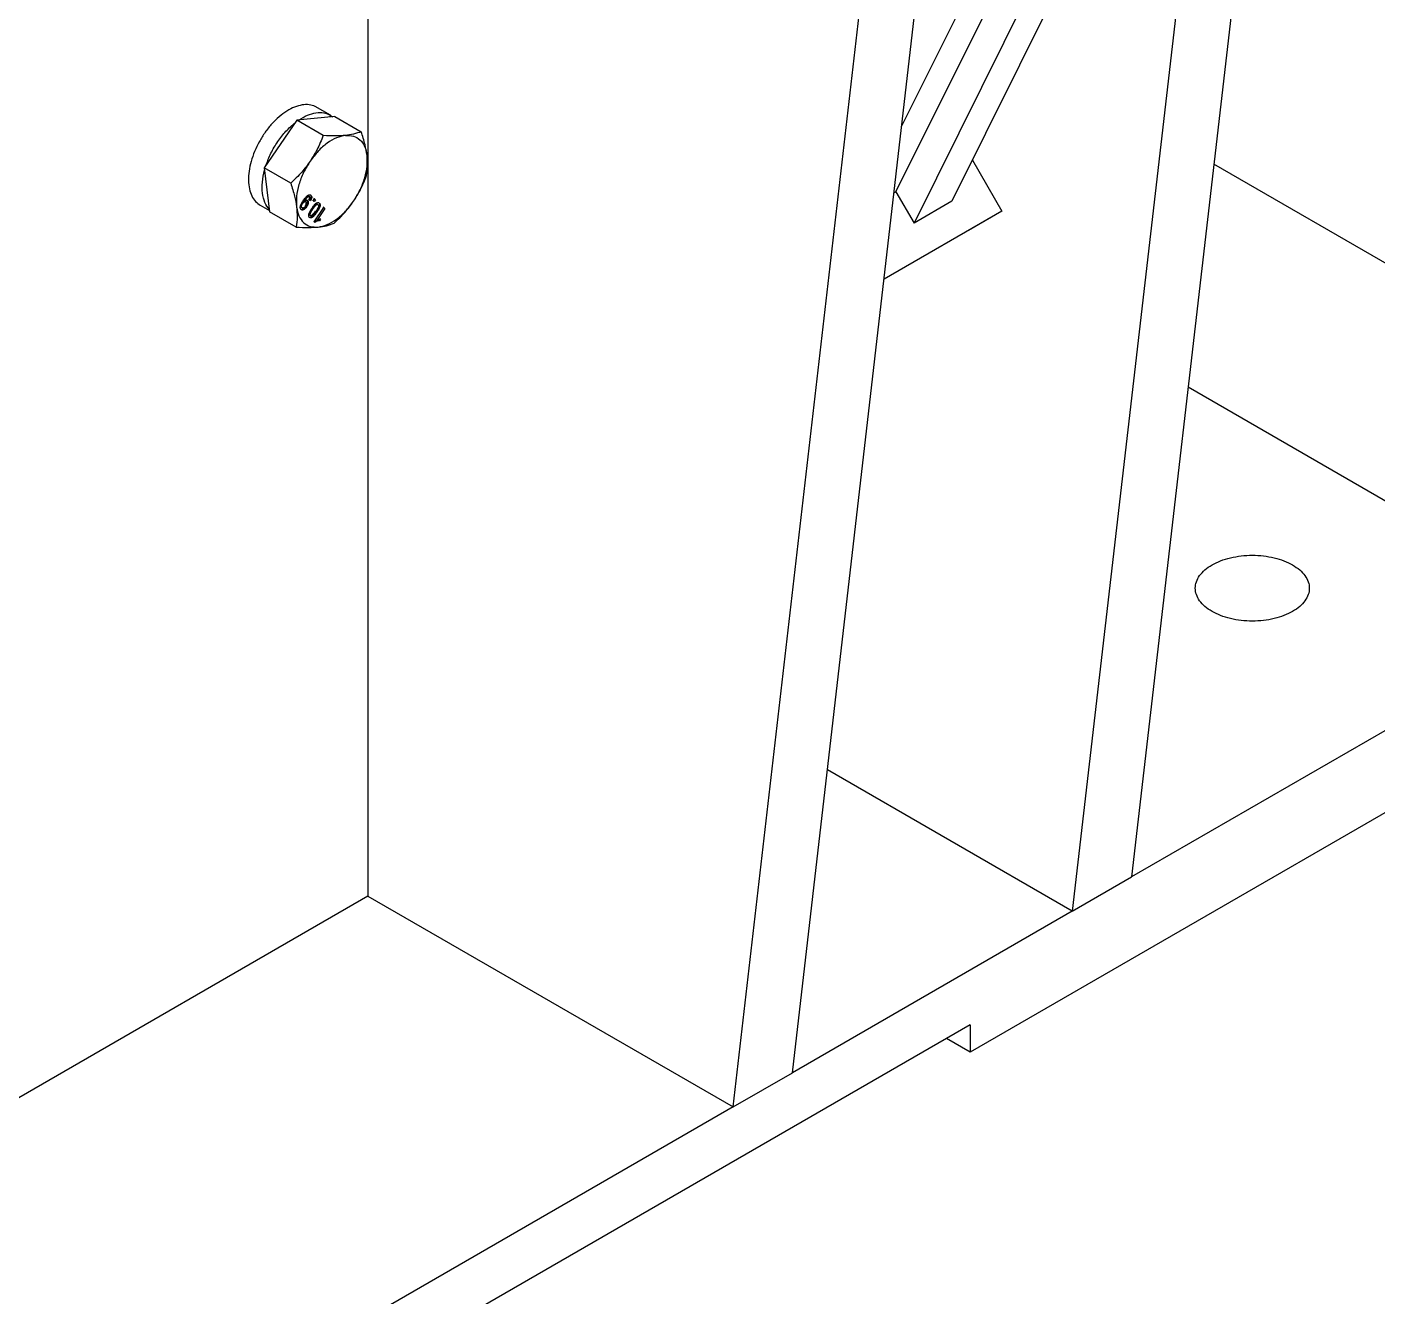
# Model space of a CAD drawing. Header units: millimetres. Extents: x 861 to 27901, y 673 to 17923.
# Drawn here: x 24661.3 to 24980.6, y 6686.9 to 6987.1 of the extents above; entities that cross this region are included whole.
import ezdxf

# ---------------------------------------------------------------- set-up
doc = ezdxf.new("R2010")
doc.units = ezdxf.units.MM
doc.header["$LTSCALE"] = 33.3
doc.layers.add('STRUC', color=4, linetype='Continuous')

msp = doc.modelspace()

# ---------------------------------------------------------------- linework, layer by layer
at = {"color": 7, "linetype": 'Continuous', "lineweight": 25}
for p, q in [((24741.95, 7067.03), (24741.95, 6781.51)), ((24952.95, 7049.72), (24922.48, 6786.05)), ((24938.93, 7041.63), (24908.46, 6777.95)), ((24866.81, 6948.05), (24902.33, 7019.51)), ((24868.18, 6963.67), (24893.36, 7014.33)), ((24912.05, 7010.25), (24880.04, 6945.86)), ((24903.08, 7005.07), (24871.07, 6940.68)), ((24842.31, 6739.76), (24872.77, 7003.44)), ((24828.29, 6731.67), (24858.76, 6995.35)), ((24734.09, 6965.91), (24725.11, 6965)), ((24733.12, 6966.2), (24729.49, 6968.27)), ((24730.07, 6967.95), (24730.62, 6967.63)), ((24733.12, 6966.2), (24732.89, 6965.79)), ((24733.1, 6966.16), (24733.66, 6965.82)), ((24734.09, 6965.91), (24740.34, 6962.3)), ((24725.11, 6965), (24717.42, 6953.72)), ((24731.37, 6961.39), (24725.11, 6965)), ((24723.67, 6950.11), (24717.42, 6953.72)), ((24717.42, 6953.72), (24718.7, 6943.34)), ((24884.88, 6955.6), (24891.85, 6943.52)), ((24728.05, 6946.94), (24727.91, 6947.02)), ((24728.19, 6946.87), (24728.05, 6946.95)), ((24728.46, 6947.25), (24728.32, 6947.33)), ((24866.81, 6948.05), (24866.34, 6947.78)), ((24866.81, 6948.05), (24871.07, 6940.68)), ((24716.48, 6944.89), (24718.66, 6943.63)), ((24726.12, 6943.88), (24725.98, 6943.97)), ((24726.21, 6944.38), (24726.35, 6944.3)), ((24726.37, 6945.4), (24726.51, 6945.32)), ((24726.55, 6944.23), (24726.55, 6944.23)), ((24726.87, 6946.13), (24726.81, 6946.05)), ((24726.95, 6945.97), (24726.81, 6946.05)), ((24727.01, 6946.05), (24726.87, 6946.13)), ((24727.01, 6946.05), (24726.95, 6945.97)), ((24727.13, 6945.79), (24726.99, 6945.87)), ((24727.07, 6944.81), (24727.21, 6944.73)), ((24727.32, 6945.71), (24727.18, 6945.79)), ((24727.42, 6944.5), (24727.28, 6944.58)), ((24727.65, 6946.04), (24727.51, 6946.12)), ((24728.11, 6946.1), (24727.97, 6946.19)), ((24728.36, 6945.94), (24728.11, 6946.1)), ((24728.36, 6945.94), (24728.22, 6946.02)), ((24728.85, 6946.07), (24728.99, 6945.99)), ((24728.99, 6945.99), (24729.28, 6946.42)), ((24729.21, 6945.79), (24728.99, 6945.99)), ((24729.21, 6945.79), (24729.07, 6945.87)), ((24729.28, 6946.42), (24729.14, 6946.5)), ((24729.51, 6946.21), (24729.21, 6945.79)), ((24729.25, 6941), (24731.53, 6944.34)), ((24729.26, 6946.39), (24729.37, 6946.3)), ((24729.28, 6946.42), (24729.51, 6946.21)), ((24729.51, 6946.21), (24729.37, 6946.3)), ((24729.48, 6943.5), (24729.62, 6943.42)), ((24730.03, 6945.1), (24729.89, 6945.18)), ((24731.76, 6944.14), (24729.98, 6941.53)), ((24730.03, 6945.12), (24730.17, 6945.04)), ((24730.3, 6945.51), (24730.44, 6945.43)), ((24730.61, 6944.74), (24730.47, 6944.82)), ((24731.53, 6944.34), (24731.39, 6944.42)), ((24731.51, 6944.31), (24731.62, 6944.22)), ((24731.53, 6944.34), (24731.76, 6944.14)), ((24731.76, 6944.14), (24731.62, 6944.22)), ((24891.85, 6943.52), (24863.99, 6927.44)), ((24880.04, 6945.86), (24871.07, 6940.68)), ((24891.85, 6943.52), (24883.92, 6938.95)), ((24724.95, 6939.73), (24718.7, 6943.34)), ((24728.12, 6942.04), (24727.98, 6942.12)), ((24728.19, 6942.01), (24728.31, 6941.93)), ((24728.25, 6942.5), (24728.39, 6942.42)), ((24728.78, 6942.43), (24728.64, 6942.52)), ((24729.25, 6941), (24729.11, 6941.08)), ((24729.4, 6940.86), (24729.25, 6941)), ((24729.84, 6943.21), (24729.7, 6943.29)), ((24729.98, 6941.53), (24729.84, 6941.61)), ((24729.98, 6941.53), (24730.72, 6941.65)), ((24730.5, 6941.61), (24730.31, 6941.33)), ((24730.45, 6941.25), (24730.31, 6941.33)), ((24730.72, 6941.65), (24730.45, 6941.25)), ((24730.72, 6941.65), (24730.58, 6941.73)), ((24935.87, 6901.95), (25029.56, 6847.86)), ((25029.56, 6847.86), (24922.48, 6786.05)), ((25021.15, 6823.59), (24884.36, 6744.62)), ((24908.46, 6777.95), (24850.58, 6811.37)), ((24908.46, 6777.95), (24922.48, 6786.05)), ((24741.95, 6781.51), (24110.69, 6417.09)), ((24741.95, 6781.51), (24828.29, 6731.67)), ((24908.46, 6777.95), (24842.31, 6739.76)), ((24884.36, 6751.09), (24042.28, 6264.97)), ((24884.36, 6751.09), (24884.36, 6744.62)), ((24884.36, 6744.62), (24878.75, 6747.85)), ((24828.29, 6731.67), (24842.31, 6739.76)), ((24828.29, 6731.67), (24098.35, 6310.28))]:
    msp.add_line(p, q, dxfattribs=at)
for points, knots in [([(24729.49, 6968.27), (24729.02, 6968.44), (24728.06, 6968.77), (24726.38, 6968.69), (24724.6, 6968.18), (24722.76, 6967.23), (24720.93, 6965.88), (24719.19, 6964.18), (24717.6, 6962.19), (24716.22, 6959.98), (24715.1, 6957.65), (24714.28, 6955.27), (24713.79, 6952.94), (24713.65, 6950.74), (24713.87, 6948.75), (24714.44, 6947.06), (24715.3, 6945.72), (24716.1, 6945.17), (24716.49, 6944.9)], [0, 0, 0, 0, 0.062742, 0.125483, 0.188225, 0.250967, 0.313709, 0.37645, 0.439192, 0.501934, 0.564676, 0.627417, 0.690159, 0.752901, 0.815642, 0.878384, 0.941126, 1, 1, 1, 1]), ([(24731.37, 6961.39), (24730.92, 6960.27), (24730.08, 6958.18), (24728.85, 6956.23), (24728.27, 6955.31)], [0, 0, 0, 0, 0.532771, 1, 1, 1, 1]), ([(24736.61, 6961.41), (24735.86, 6961.36), (24734.27, 6961.24), (24732.38, 6961.34), (24731.37, 6961.39)], [0, 0, 0, 0, 0.467229, 1, 1, 1, 1]), ([(24740.34, 6962.3), (24739.78, 6962.09), (24738.73, 6961.69), (24737.28, 6961.5), (24736.61, 6961.41)], [0, 0, 0, 0, 0.532771, 1, 1, 1, 1]), ([(24741.74, 6956.67), (24741.6, 6957.51), (24741.31, 6959.31), (24740.68, 6961.26), (24740.34, 6962.3)], [0, 0, 0, 0, 0.467229, 1, 1, 1, 1]), ([(24741.63, 6951.92), (24741.74, 6952.7), (24741.95, 6954.16), (24741.8, 6955.87), (24741.74, 6956.67)], [0, 0, 0, 0, 0.532771, 1, 1, 1, 1]), ([(24728.27, 6955.31), (24727.63, 6954.44), (24726.25, 6952.57), (24724.57, 6950.96), (24723.67, 6950.11)], [0, 0, 0, 0, 0.467229, 1, 1, 1, 1]), ([(24723.67, 6950.11), (24724.01, 6949.07), (24724.64, 6947.13), (24724.93, 6945.33), (24725.06, 6944.49)], [0, 0, 0, 0, 0.532771, 1, 1, 1, 1]), ([(24738.53, 6945.85), (24739.11, 6946.76), (24740.34, 6948.71), (24741.18, 6950.8), (24741.63, 6951.92)], [0, 0, 0, 0, 0.467229, 1, 1, 1, 1]), ([(24726.63, 6946.03), (24726.77, 6946.23), (24727.05, 6946.63), (24727.46, 6947.06), (24727.8, 6947.3), (24728.06, 6947.38), (24728.29, 6947.37), (24728.41, 6947.29), (24728.46, 6947.25)], [0, 0, 0, 0, 0.2504849, 0.5001185, 0.6278992, 0.7500924, 0.8749937, 1, 1, 1, 1]), ([(24728.05, 6946.95), (24728.01, 6946.98), (24727.94, 6947.03), (24727.79, 6947.03), (24727.62, 6946.96), (24727.29, 6946.69), (24727.06, 6946.38), (24726.87, 6946.13)], [0, 0, 0, 0, 0.1252073, 0.25031, 0.3753386, 0.5006201, 1, 1, 1, 1]), ([(24728.19, 6946.87), (24728.15, 6946.9), (24728.08, 6946.95), (24727.93, 6946.95), (24727.76, 6946.88), (24727.43, 6946.61), (24727.2, 6946.3), (24727.01, 6946.05)], [0, 0, 0, 0, 0.125207, 0.25031, 0.375339, 0.50062, 1, 1, 1, 1]), ([(24727.97, 6946.19), (24728.01, 6946.27), (24728.09, 6946.41), (24728.14, 6946.6), (24728.15, 6946.73), (24728.13, 6946.85), (24728.08, 6946.91), (24728.05, 6946.95)], [0, 0, 0, 0, 0.277074, 0.499914, 0.624834, 0.750381, 1, 1, 1, 1]), ([(24728.11, 6946.1), (24728.15, 6946.18), (24728.23, 6946.33), (24728.28, 6946.52), (24728.29, 6946.65), (24728.27, 6946.74), (24728.24, 6946.82), (24728.21, 6946.85), (24728.19, 6946.87)], [0, 0, 0, 0, 0.276477, 0.499318, 0.623718, 0.749496, 0.874756, 1, 1, 1, 1]), ([(24728.32, 6947.33), (24728.38, 6947.26), (24728.46, 6947.16), (24728.51, 6946.96), (24728.51, 6946.73), (24728.43, 6946.4), (24728.29, 6946.15), (24728.22, 6946.02)], [0, 0, 0, 0, 0.249859, 0.375956, 0.500482, 0.749847, 1, 1, 1, 1]), ([(24728.46, 6947.25), (24728.52, 6947.18), (24728.6, 6947.08), (24728.65, 6946.88), (24728.65, 6946.65), (24728.57, 6946.32), (24728.43, 6946.06), (24728.36, 6945.94)], [0, 0, 0, 0, 0.249859, 0.375718, 0.500481, 0.749846, 1, 1, 1, 1]), ([(24725.06, 6944.49), (24725.13, 6943.68), (24725.28, 6941.97), (24725.07, 6940.51), (24724.95, 6939.73)], [0, 0, 0, 0, 0.467229, 1, 1, 1, 1]), ([(24726.12, 6943.88), (24726.08, 6943.94), (24725.99, 6944.04), (24725.93, 6944.28), (24725.93, 6944.55), (24726.02, 6944.96), (24726.26, 6945.47), (24726.51, 6945.85), (24726.63, 6946.03)], [0, 0, 0, 0, 0.125064, 0.25009, 0.37511, 0.500169, 0.749441, 1, 1, 1, 1]), ([(24726.21, 6944.38), (24726.17, 6944.44), (24726.11, 6944.51), (24726.09, 6944.68), (24726.11, 6944.82), (24726.14, 6944.97), (24726.22, 6945.17), (24726.31, 6945.31), (24726.37, 6945.4)], [0, 0, 0, 0, 0.2490172, 0.3718447, 0.4993648, 0.6232259, 0.7498924, 1, 1, 1, 1]), ([(24727.42, 6944.5), (24727.32, 6944.36), (24727.16, 6944.15), (24726.92, 6943.95), (24726.74, 6943.84), (24726.56, 6943.77), (24726.33, 6943.75), (24726.21, 6943.83), (24726.12, 6943.88)], [0, 0, 0, 0, 0.249869, 0.376454, 0.500348, 0.627239, 0.750824, 1, 1, 1, 1]), ([(24726.35, 6944.3), (24726.31, 6944.35), (24726.25, 6944.43), (24726.23, 6944.6), (24726.25, 6944.74), (24726.28, 6944.89), (24726.36, 6945.09), (24726.45, 6945.23), (24726.51, 6945.32)], [0, 0, 0, 0, 0.2490169, 0.3721384, 0.4993655, 0.6235619, 0.7498927, 1, 1, 1, 1]), ([(24727.28, 6944.58), (24727.18, 6944.44), (24727.02, 6944.24), (24726.78, 6944.03), (24726.6, 6943.92), (24726.42, 6943.85), (24726.31, 6943.85), (24726.25, 6943.85)], [0, 0, 0, 0, 0.3327927, 0.5016541, 0.6663981, 0.8356942, 1, 1, 1, 1]), ([(24727.21, 6944.73), (24727.14, 6944.64), (24727.01, 6944.46), (24726.8, 6944.3), (24726.64, 6944.24), (24726.49, 6944.21), (24726.41, 6944.27), (24726.35, 6944.3)], [0, 0, 0, 0, 0.25025, 0.499842, 0.629576, 0.750665, 1, 1, 1, 1]), ([(24726.37, 6945.4), (24726.43, 6945.49), (24726.53, 6945.62), (24726.68, 6945.75), (24726.8, 6945.82), (24726.91, 6945.87), (24727.05, 6945.88), (24727.13, 6945.83), (24727.18, 6945.79)], [0, 0, 0, 0, 0.2499766, 0.3779151, 0.500342, 0.6271064, 0.750811, 1, 1, 1, 1]), ([(24726.51, 6945.32), (24726.57, 6945.41), (24726.67, 6945.54), (24726.82, 6945.67), (24726.94, 6945.74), (24727.05, 6945.79), (24727.19, 6945.8), (24727.27, 6945.75), (24727.32, 6945.71)], [0, 0, 0, 0, 0.249976, 0.378222, 0.500342, 0.627452, 0.750811, 1, 1, 1, 1]), ([(24726.81, 6946.05), (24726.88, 6946.09), (24727.01, 6946.18), (24727.14, 6946.2), (24727.2, 6946.21)], [0, 0, 0, 0, 0.497113, 1, 1, 1, 1]), ([(24726.95, 6945.97), (24727.02, 6946.01), (24727.15, 6946.09), (24727.34, 6946.14), (24727.52, 6946.13), (24727.61, 6946.07), (24727.65, 6946.04)], [0, 0, 0, 0, 0.248943, 0.49945, 0.750285, 1, 1, 1, 1]), ([(24727.18, 6945.79), (24727.22, 6945.74), (24727.29, 6945.67), (24727.31, 6945.51), (24727.31, 6945.38), (24727.28, 6945.24), (24727.21, 6945.04), (24727.12, 6944.9), (24727.07, 6944.81)], [0, 0, 0, 0, 0.24952, 0.373528, 0.499888, 0.62379, 0.750316, 1, 1, 1, 1]), ([(24727.32, 6945.71), (24727.36, 6945.66), (24727.43, 6945.59), (24727.45, 6945.43), (24727.45, 6945.3), (24727.42, 6945.15), (24727.35, 6944.96), (24727.26, 6944.82), (24727.21, 6944.73)], [0, 0, 0, 0, 0.2495205, 0.3738508, 0.4998888, 0.6240956, 0.7503154, 1, 1, 1, 1]), ([(24727.51, 6946.12), (24727.53, 6946.1), (24727.56, 6946.07), (24727.62, 6945.98), (24727.67, 6945.85), (24727.68, 6945.66), (24727.66, 6945.45), (24727.61, 6945.23), (24727.5, 6944.93), (24727.36, 6944.72), (24727.28, 6944.58)], [0, 0, 0, 0, 0.062611, 0.125226, 0.250194, 0.373586, 0.500286, 0.62458, 0.750412, 1, 1, 1, 1]), ([(24727.65, 6946.04), (24727.69, 6946), (24727.75, 6945.93), (24727.81, 6945.77), (24727.82, 6945.58), (24727.8, 6945.37), (24727.75, 6945.15), (24727.64, 6944.85), (24727.51, 6944.64), (24727.42, 6944.5)], [0, 0, 0, 0, 0.125074, 0.250064, 0.373261, 0.500199, 0.624296, 0.750369, 1, 1, 1, 1]), ([(24728.12, 6942.04), (24728.08, 6942.09), (24727.99, 6942.19), (24727.93, 6942.44), (24727.95, 6942.73), (24728.15, 6943.37), (24728.47, 6943.86), (24728.72, 6944.25)], [0, 0, 0, 0, 0.1253733, 0.2506437, 0.3756975, 0.5011132, 1, 1, 1, 1]), ([(24728.25, 6942.5), (24728.22, 6942.54), (24728.16, 6942.62), (24728.15, 6942.82), (24728.19, 6943.05), (24728.38, 6943.5), (24728.62, 6943.85), (24728.8, 6944.12)], [0, 0, 0, 0, 0.1247447, 0.2494838, 0.3744708, 0.4996481, 1, 1, 1, 1]), ([(24728.39, 6942.42), (24728.36, 6942.46), (24728.3, 6942.54), (24728.29, 6942.74), (24728.33, 6942.97), (24728.52, 6943.42), (24728.76, 6943.77), (24728.94, 6944.04)], [0, 0, 0, 0, 0.124745, 0.249484, 0.374471, 0.499648, 1, 1, 1, 1]), ([(24729.48, 6943.5), (24729.35, 6943.32), (24729.16, 6943.05), (24728.87, 6942.71), (24728.72, 6942.58), (24728.64, 6942.52)], [0, 0, 0, 0, 0.5003723, 0.7505151, 1, 1, 1, 1]), ([(24728.72, 6944.25), (24728.85, 6944.44), (24729.11, 6944.81), (24729.49, 6945.23), (24729.81, 6945.47), (24730.06, 6945.56), (24730.28, 6945.55), (24730.38, 6945.47), (24730.44, 6945.43)], [0, 0, 0, 0, 0.250476, 0.500347, 0.625768, 0.750176, 0.87497, 1, 1, 1, 1]), ([(24728.8, 6944.12), (24728.99, 6944.4), (24729.23, 6944.74), (24729.56, 6945.06), (24729.74, 6945.16), (24729.91, 6945.2), (24729.99, 6945.15), (24730.03, 6945.12)], [0, 0, 0, 0, 0.50041, 0.625613, 0.75058, 0.875344, 1, 1, 1, 1]), ([(24728.94, 6944.04), (24729.13, 6944.31), (24729.37, 6944.65), (24729.7, 6944.98), (24729.88, 6945.08), (24730.05, 6945.12), (24730.13, 6945.07), (24730.17, 6945.04)], [0, 0, 0, 0, 0.50041, 0.625613, 0.75058, 0.875344, 1, 1, 1, 1]), ([(24730.17, 6945.04), (24730.2, 6945), (24730.27, 6944.92), (24730.27, 6944.71), (24730.23, 6944.49), (24730.03, 6944.04), (24729.8, 6943.69), (24729.62, 6943.42)], [0, 0, 0, 0, 0.124696, 0.249462, 0.374432, 0.499637, 1, 1, 1, 1]), ([(24730.47, 6944.82), (24730.43, 6944.69), (24730.36, 6944.43), (24730.1, 6943.9), (24729.86, 6943.54), (24729.7, 6943.29)], [0, 0, 0, 0, 0.249754, 0.499871, 1, 1, 1, 1]), ([(24730.61, 6944.74), (24730.57, 6944.61), (24730.5, 6944.34), (24730.24, 6943.82), (24730, 6943.46), (24729.84, 6943.21)], [0, 0, 0, 0, 0.249754, 0.499871, 1, 1, 1, 1]), ([(24730.3, 6945.51), (24730.36, 6945.43), (24730.46, 6945.31), (24730.49, 6945.04), (24730.48, 6944.9), (24730.47, 6944.82)], [0, 0, 0, 0, 0.499036, 0.74951, 1, 1, 1, 1]), ([(24730.44, 6945.43), (24730.5, 6945.35), (24730.6, 6945.23), (24730.63, 6945), (24730.62, 6944.85), (24730.61, 6944.78), (24730.61, 6944.74)], [0, 0, 0, 0, 0.498795, 0.749148, 0.874576, 1, 1, 1, 1]), ([(24733.93, 6940.64), (24734.83, 6941.5), (24736.51, 6943.1), (24737.89, 6944.97), (24738.53, 6945.85)], [0, 0, 0, 0, 0.532771, 1, 1, 1, 1]), ([(24729.84, 6943.21), (24729.71, 6943.03), (24729.45, 6942.65), (24729.07, 6942.23), (24728.74, 6942), (24728.5, 6941.9), (24728.28, 6941.92), (24728.18, 6942), (24728.12, 6942.04)], [0, 0, 0, 0, 0.2504817, 0.5003456, 0.6317049, 0.7502211, 0.8749867, 1, 1, 1, 1]), ([(24729.7, 6943.29), (24729.57, 6943.11), (24729.31, 6942.73), (24728.93, 6942.31), (24728.6, 6942.08), (24728.37, 6941.98), (24728.25, 6942), (24728.19, 6942.01)], [0, 0, 0, 0, 0.293294, 0.585865, 0.739865, 0.87845, 1, 1, 1, 1]), ([(24728.35, 6942.45), (24728.34, 6942.45), (24728.32, 6942.45), (24728.29, 6942.47), (24728.26, 6942.49), (24728.25, 6942.5)], [0, 0, 0, 0, 0.170351, 0.585162, 1, 1, 1, 1]), ([(24728.78, 6942.43), (24728.74, 6942.41), (24728.67, 6942.37), (24728.56, 6942.35), (24728.46, 6942.36), (24728.41, 6942.4), (24728.39, 6942.42)], [0, 0, 0, 0, 0.250158, 0.500156, 0.750032, 1, 1, 1, 1]), ([(24729.62, 6943.42), (24729.49, 6943.24), (24729.3, 6942.96), (24729.01, 6942.63), (24728.86, 6942.5), (24728.78, 6942.43)], [0, 0, 0, 0, 0.500372, 0.750515, 1, 1, 1, 1]), ([(24730.31, 6941.33), (24730.14, 6941.32), (24729.81, 6941.29), (24729.44, 6941.06), (24729.26, 6940.94)], [0, 0, 0, 0, 0.500866, 1, 1, 1, 1]), ([(24730.45, 6941.25), (24730.28, 6941.24), (24729.95, 6941.21), (24729.58, 6940.98), (24729.4, 6940.86)], [0, 0, 0, 0, 0.500866, 1, 1, 1, 1]), ([(24730.19, 6939.75), (24730.87, 6939.84), (24732.32, 6940.04), (24733.37, 6940.43), (24733.93, 6940.64)], [0, 0, 0, 0, 0.467229, 1, 1, 1, 1]), ([(24724.95, 6939.73), (24725.96, 6939.68), (24727.86, 6939.59), (24729.45, 6939.7), (24730.19, 6939.75)], [0, 0, 0, 0, 0.532771, 1, 1, 1, 1])]:
    msp.add_open_spline(points, degree=3, knots=knots, dxfattribs=at)
for points in [[(24725.58, 6965.05), (24726.27, 6965.47), (24727.66, 6966.3), (24729.68, 6966.86), (24731.57, 6966.9), (24732.6, 6966.43), (24733.12, 6966.2)], [(24717.82, 6954.31), (24718.18, 6955.28), (24718.92, 6957.23), (24720.57, 6960), (24722.51, 6962.5), (24723.98, 6963.77), (24724.71, 6964.41)], [(24736.61, 6961.41), (24735.91, 6961.27), (24734.51, 6960.99), (24732.28, 6959.66), (24730.12, 6957.78), (24728.89, 6956.14), (24728.27, 6955.31)], [(24736.61, 6961.41), (24737.26, 6961.41), (24738.58, 6961.4), (24740.13, 6960.45), (24741.28, 6958.91), (24741.58, 6957.42), (24741.74, 6956.67)], [(24738.53, 6945.85), (24739.08, 6946.73), (24740.17, 6948.5), (24741.25, 6951.37), (24741.86, 6954.2), (24741.78, 6955.85), (24741.74, 6956.67)], [(24718.63, 6943.89), (24718.24, 6944.41), (24717.46, 6945.46), (24716.93, 6947.71), (24716.87, 6950.3), (24717.28, 6952.22), (24717.48, 6953.17)], [(24728.27, 6955.31), (24727.72, 6954.43), (24726.63, 6952.66), (24725.55, 6949.79), (24724.94, 6946.96), (24725.02, 6945.31), (24725.06, 6944.49)], [(24725.06, 6944.49), (24725.22, 6943.74), (24725.52, 6942.25), (24726.67, 6940.71), (24728.22, 6939.76), (24729.54, 6939.75), (24730.19, 6939.75)], [(24730.19, 6939.75), (24730.89, 6939.89), (24732.29, 6940.17), (24734.52, 6941.5), (24736.68, 6943.38), (24737.91, 6945.02), (24738.53, 6945.85)], [(24960.6, 6859.84), (24959.94, 6860.18), (24958.62, 6860.86), (24956.26, 6861.57), (24953.72, 6862.02), (24951.07, 6862.17), (24948.42, 6862.02), (24945.88, 6861.57), (24943.53, 6860.85), (24941.48, 6859.87), (24939.79, 6858.69), (24938.54, 6857.33), (24937.77, 6855.86), (24937.51, 6854.34), (24937.77, 6852.81), (24938.54, 6851.34), (24939.79, 6849.98), (24941.48, 6848.8), (24943.53, 6847.82), (24945.88, 6847.1), (24948.42, 6846.65), (24951.07, 6846.5), (24953.72, 6846.65), (24956.26, 6847.1), (24958.61, 6847.82), (24960.66, 6848.8), (24962.35, 6849.98), (24963.6, 6851.34), (24964.38, 6852.81), (24964.64, 6854.34), (24964.38, 6855.86), (24963.6, 6857.33), (24962.37, 6858.7), (24961.19, 6859.46), (24960.6, 6859.84)]]:
    msp.add_open_spline(points, degree=3, dxfattribs=at)
at = {"layer": 'STRUC', "linetype": 'Continuous', "lineweight": 25}
msp.add_line((26267.39, 6189.43), (24941.95, 6954.59), dxfattribs=at)

doc.saveas('drawing.dxf')
